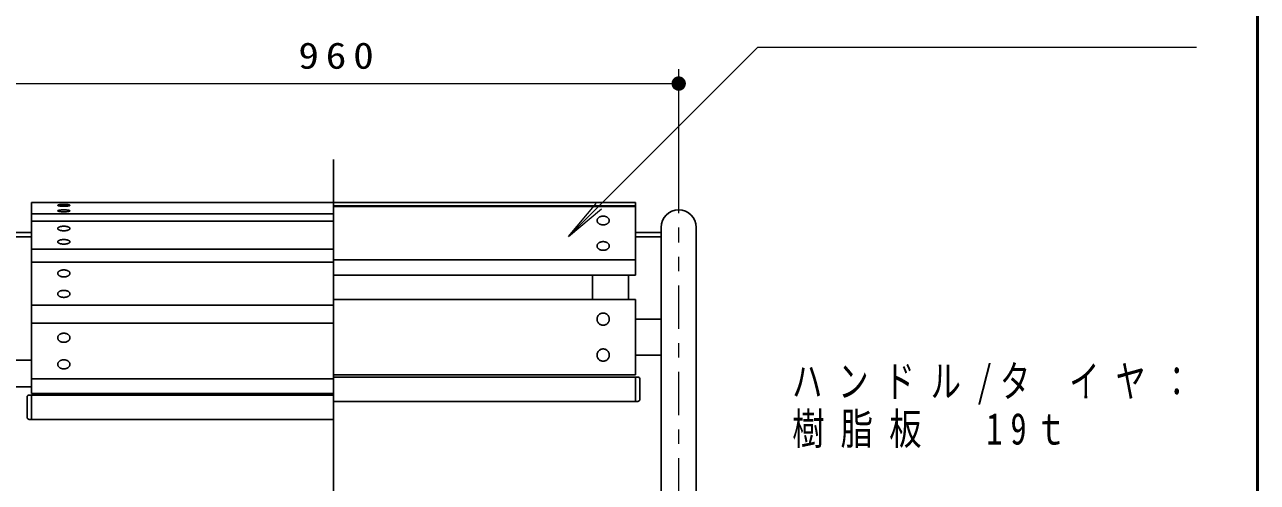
# Model space of a CAD drawing. Units: millimetres on the paper, scale 1:20. Extents: x -365 to 0, y -5 to 257.
# Drawn here: x -85.7 to 0, y 131 to 162.8 of the extents above; entities that cross this region are included whole.
import ezdxf

# ---------------------------------------------------------------- set-up
doc = ezdxf.new("R2010")
doc.units = ezdxf.units.MM
doc.linetypes.add('USER2', pattern=[6, 3, -1, 1, -1])
doc.layers.add('LY_1', color=7, linetype='Continuous', lineweight=25)
doc.styles.add('ＭＳ ゴシック', font='')
doc.styles.get('ＭＳ ゴシック').set_extended_font_data('MS Gothic')

# ---------------------------------------------------------------- blocks, each defined once
blk = doc.blocks.new('filled_dot')
at = {"color": 0, "linetype": 'Continuous', "lineweight": -2, "const_width": 1.25}
blk.add_lwpolyline([(-0.625, 0, 1), (0.625, 0, 1)], format="xyb", close=True, dxfattribs=at)

msp = doc.modelspace()

# ---------------------------------------------------------------- linework, layer by layer
at = {"layer": 'LY_1', "lineweight": 50}
msp.add_line((0, 0), (0, 257), dxfattribs=at)
at = {"layer": 'LY_1', "lineweight": 13}
for p, q in [((-34.734, 161.207), (-47.905, 148.035)), ((-34.734, 161.207), (-4.222, 161.207)), ((-40.234, 149.674), (-40.234, 159.674)), ((-88.234, 158.674), (-40.234, 158.674)), ((-47.905, 148.035), (-45.977, 150.333)), ((-47.905, 148.035), (-45.607, 149.964))]:
    msp.add_line(p, q, dxfattribs=at)
at = {"layer": 'LY_1'}
for p, q in [((-64.234, 69.63), (-64.234, 153.394)), ((-85.234, 150.399), (-43.234, 150.399)), ((-85.234, 137.131), (-85.234, 150.399)), ((-64.234, 150.174), (-43.234, 150.174)), ((-64.234, 150.127), (-43.234, 150.127)), ((-43.234, 145.354), (-43.234, 150.399)), ((-85.234, 149.614), (-64.234, 149.614)), ((-87.019, 148.324), (-85.234, 148.324)), ((-85.234, 149.109), (-64.234, 149.109)), ((-41.449, 148.324), (-43.234, 148.324)), ((-41.449, 73.674), (-41.449, 148.674)), ((-39.019, 73.674), (-39.019, 148.674)), ((-87.019, 148.024), (-85.234, 148.024)), ((-41.449, 148.024), (-43.234, 148.024)), ((-85.234, 147.162), (-64.234, 147.162)), ((-85.234, 146.26), (-64.234, 146.26)), ((-64.234, 146.414), (-43.234, 146.414)), ((-64.234, 145.354), (-43.234, 145.354)), ((-46.234, 143.674), (-46.234, 145.354)), ((-43.734, 143.674), (-43.734, 145.354)), ((-85.234, 143.273), (-64.234, 143.273)), ((-64.234, 143.674), (-43.234, 143.674)), ((-43.234, 138.424), (-43.234, 143.674)), ((-41.449, 142.299), (-43.234, 142.299)), ((-85.234, 142.018), (-64.234, 142.018)), ((-41.449, 139.799), (-43.234, 139.799)), ((-87.019, 139.443), (-85.234, 139.443)), ((-85.234, 138.144), (-64.234, 138.144)), ((-64.234, 138.424), (-43.234, 138.424)), ((-64.234, 138.274), (-43.084, 138.274)), ((-43.234, 136.574), (-43.234, 138.274)), ((-42.934, 136.724), (-42.934, 138.124)), ((-87.019, 137.585), (-85.234, 137.585)), ((-85.534, 135.474), (-85.534, 136.874)), ((-85.384, 137.024), (-64.234, 137.024)), ((-85.234, 137.131), (-64.234, 137.131)), ((-85.234, 135.324), (-85.234, 137.024)), ((-64.234, 136.574), (-43.084, 136.574)), ((-85.384, 135.324), (-64.234, 135.324))]:
    msp.add_line(p, q, dxfattribs=at)
at = {"layer": 'LY_1', "linetype": 'USER2', "lineweight": 13}
msp.add_line((-40.234, 69.63), (-40.234, 148.674), dxfattribs=at)
at = {"layer": 'LY_1'}
for points in [[(-82.559, 150.212), (-82.561, 150.218), (-82.566, 150.224), (-82.574, 150.229), (-82.585, 150.235), (-82.599, 150.24), (-82.616, 150.245), (-82.636, 150.25), (-82.659, 150.255), (-82.684, 150.259), (-82.711, 150.263), (-82.741, 150.266), (-82.772, 150.27), (-82.805, 150.272), (-82.839, 150.274), (-82.874, 150.276), (-82.91, 150.277), (-82.947, 150.278), (-82.984, 150.278), (-83.021, 150.278), (-83.058, 150.277), (-83.094, 150.276), (-83.13, 150.274), (-83.164, 150.272), (-83.197, 150.27), (-83.228, 150.266), (-83.257, 150.263), (-83.285, 150.259), (-83.31, 150.255), (-83.332, 150.25), (-83.352, 150.245), (-83.369, 150.24), (-83.384, 150.235), (-83.395, 150.229), (-83.403, 150.224), (-83.408, 150.218), (-83.409, 150.212), (-83.408, 150.206), (-83.403, 150.2), (-83.395, 150.195), (-83.384, 150.189), (-83.369, 150.184), (-83.352, 150.179), (-83.332, 150.174), (-83.31, 150.169), (-83.285, 150.165), (-83.257, 150.161), (-83.228, 150.158), (-83.197, 150.154), (-83.164, 150.152), (-83.13, 150.15), (-83.094, 150.148), (-83.058, 150.147), (-83.021, 150.146), (-82.984, 150.146), (-82.947, 150.146), (-82.91, 150.147), (-82.874, 150.148), (-82.839, 150.15), (-82.805, 150.152), (-82.772, 150.154), (-82.741, 150.158), (-82.711, 150.161), (-82.684, 150.165), (-82.659, 150.169), (-82.636, 150.174), (-82.616, 150.179), (-82.599, 150.184), (-82.585, 150.189), (-82.574, 150.195), (-82.566, 150.2), (-82.561, 150.206)], [(-82.559, 149.826), (-82.561, 149.832), (-82.566, 149.838), (-82.574, 149.843), (-82.585, 149.849), (-82.599, 149.854), (-82.616, 149.859), (-82.636, 149.864), (-82.659, 149.869), (-82.684, 149.873), (-82.711, 149.877), (-82.741, 149.881), (-82.772, 149.884), (-82.805, 149.886), (-82.839, 149.889), (-82.874, 149.89), (-82.91, 149.892), (-82.947, 149.892), (-82.984, 149.893), (-83.021, 149.892), (-83.058, 149.892), (-83.094, 149.89), (-83.13, 149.889), (-83.164, 149.886), (-83.197, 149.884), (-83.228, 149.881), (-83.257, 149.877), (-83.285, 149.873), (-83.31, 149.869), (-83.332, 149.864), (-83.352, 149.859), (-83.369, 149.854), (-83.384, 149.849), (-83.395, 149.843), (-83.403, 149.838), (-83.408, 149.832), (-83.409, 149.826), (-83.408, 149.82), (-83.403, 149.815), (-83.395, 149.809), (-83.384, 149.803), (-83.369, 149.798), (-83.352, 149.793), (-83.332, 149.788), (-83.31, 149.783), (-83.285, 149.779), (-83.257, 149.775), (-83.228, 149.772), (-83.197, 149.769), (-83.164, 149.766), (-83.13, 149.764), (-83.094, 149.762), (-83.058, 149.761), (-83.021, 149.76), (-82.984, 149.76), (-82.947, 149.76), (-82.91, 149.761), (-82.874, 149.762), (-82.839, 149.764), (-82.805, 149.766), (-82.772, 149.769), (-82.741, 149.772), (-82.711, 149.775), (-82.684, 149.779), (-82.659, 149.783), (-82.636, 149.788), (-82.616, 149.793), (-82.599, 149.798), (-82.585, 149.803), (-82.574, 149.809), (-82.566, 149.815), (-82.561, 149.82)], [(-45.909, 149.154), (-45.908, 149.128), (-45.903, 149.102), (-45.895, 149.077), (-45.884, 149.052), (-45.869, 149.027), (-45.852, 149.004), (-45.832, 148.982), (-45.81, 148.961), (-45.785, 148.942), (-45.757, 148.924), (-45.728, 148.908), (-45.697, 148.894), (-45.664, 148.882), (-45.63, 148.872), (-45.594, 148.864), (-45.558, 148.858), (-45.521, 148.855), (-45.484, 148.854), (-45.447, 148.855), (-45.41, 148.858), (-45.374, 148.864), (-45.339, 148.872), (-45.305, 148.882), (-45.272, 148.894), (-45.241, 148.908), (-45.211, 148.924), (-45.184, 148.942), (-45.159, 148.961), (-45.136, 148.982), (-45.116, 149.004), (-45.099, 149.027), (-45.085, 149.052), (-45.074, 149.077), (-45.066, 149.102), (-45.061, 149.128), (-45.059, 149.154), (-45.061, 149.181), (-45.066, 149.207), (-45.074, 149.232), (-45.085, 149.257), (-45.099, 149.281), (-45.116, 149.305), (-45.136, 149.327), (-45.159, 149.347), (-45.184, 149.367), (-45.211, 149.385), (-45.241, 149.4), (-45.272, 149.415), (-45.305, 149.427), (-45.339, 149.437), (-45.374, 149.445), (-45.41, 149.45), (-45.447, 149.454), (-45.484, 149.455), (-45.521, 149.454), (-45.558, 149.45), (-45.594, 149.445), (-45.63, 149.437), (-45.664, 149.427), (-45.697, 149.415), (-45.728, 149.4), (-45.757, 149.385), (-45.785, 149.367), (-45.81, 149.347), (-45.832, 149.327), (-45.852, 149.305), (-45.869, 149.281), (-45.884, 149.257), (-45.895, 149.232), (-45.903, 149.207), (-45.908, 149.181)], [(-82.559, 148.599), (-82.561, 148.613), (-82.566, 148.627), (-82.574, 148.641), (-82.585, 148.654), (-82.599, 148.667), (-82.616, 148.679), (-82.636, 148.691), (-82.659, 148.702), (-82.684, 148.712), (-82.711, 148.721), (-82.741, 148.73), (-82.772, 148.737), (-82.805, 148.744), (-82.839, 148.749), (-82.874, 148.753), (-82.91, 148.756), (-82.947, 148.758), (-82.984, 148.759), (-83.021, 148.758), (-83.058, 148.756), (-83.094, 148.753), (-83.13, 148.749), (-83.164, 148.744), (-83.197, 148.737), (-83.228, 148.73), (-83.257, 148.721), (-83.285, 148.712), (-83.31, 148.702), (-83.332, 148.691), (-83.352, 148.679), (-83.369, 148.667), (-83.384, 148.654), (-83.395, 148.641), (-83.403, 148.627), (-83.408, 148.613), (-83.409, 148.599), (-83.408, 148.586), (-83.403, 148.572), (-83.395, 148.558), (-83.384, 148.545), (-83.369, 148.532), (-83.352, 148.52), (-83.332, 148.508), (-83.31, 148.497), (-83.285, 148.487), (-83.257, 148.477), (-83.228, 148.469), (-83.197, 148.462), (-83.164, 148.455), (-83.13, 148.45), (-83.094, 148.446), (-83.058, 148.443), (-83.021, 148.441), (-82.984, 148.44), (-82.947, 148.441), (-82.91, 148.443), (-82.874, 148.446), (-82.839, 148.45), (-82.805, 148.455), (-82.772, 148.462), (-82.741, 148.469), (-82.711, 148.477), (-82.684, 148.487), (-82.659, 148.497), (-82.636, 148.508), (-82.616, 148.52), (-82.599, 148.532), (-82.585, 148.545), (-82.574, 148.558), (-82.566, 148.572), (-82.561, 148.586)], [(-82.559, 147.672), (-82.561, 147.686), (-82.566, 147.7), (-82.574, 147.713), (-82.585, 147.726), (-82.599, 147.739), (-82.616, 147.752), (-82.636, 147.763), (-82.659, 147.774), (-82.684, 147.785), (-82.711, 147.794), (-82.741, 147.802), (-82.772, 147.81), (-82.805, 147.816), (-82.839, 147.822), (-82.874, 147.826), (-82.91, 147.829), (-82.947, 147.831), (-82.984, 147.831), (-83.021, 147.831), (-83.058, 147.829), (-83.094, 147.826), (-83.13, 147.822), (-83.164, 147.816), (-83.197, 147.81), (-83.228, 147.802), (-83.257, 147.794), (-83.285, 147.785), (-83.31, 147.774), (-83.332, 147.763), (-83.352, 147.752), (-83.369, 147.739), (-83.384, 147.726), (-83.395, 147.713), (-83.403, 147.7), (-83.408, 147.686), (-83.409, 147.672), (-83.408, 147.658), (-83.403, 147.644), (-83.395, 147.631), (-83.384, 147.618), (-83.369, 147.605), (-83.352, 147.592), (-83.332, 147.581), (-83.31, 147.57), (-83.285, 147.559), (-83.257, 147.55), (-83.228, 147.542), (-83.197, 147.534), (-83.164, 147.528), (-83.13, 147.522), (-83.094, 147.518), (-83.058, 147.515), (-83.021, 147.513), (-82.984, 147.513), (-82.947, 147.513), (-82.91, 147.515), (-82.874, 147.518), (-82.839, 147.522), (-82.805, 147.528), (-82.772, 147.534), (-82.741, 147.542), (-82.711, 147.55), (-82.684, 147.559), (-82.659, 147.57), (-82.636, 147.581), (-82.616, 147.592), (-82.599, 147.605), (-82.585, 147.618), (-82.574, 147.631), (-82.566, 147.644), (-82.561, 147.658)], [(-45.909, 147.387), (-45.908, 147.36), (-45.903, 147.334), (-45.895, 147.309), (-45.884, 147.284), (-45.869, 147.26), (-45.852, 147.236), (-45.832, 147.214), (-45.81, 147.193), (-45.785, 147.174), (-45.757, 147.156), (-45.728, 147.14), (-45.697, 147.126), (-45.664, 147.114), (-45.63, 147.104), (-45.594, 147.096), (-45.558, 147.091), (-45.521, 147.087), (-45.484, 147.086), (-45.447, 147.087), (-45.41, 147.091), (-45.374, 147.096), (-45.339, 147.104), (-45.305, 147.114), (-45.272, 147.126), (-45.241, 147.14), (-45.211, 147.156), (-45.184, 147.174), (-45.159, 147.193), (-45.136, 147.214), (-45.116, 147.236), (-45.099, 147.26), (-45.085, 147.284), (-45.074, 147.309), (-45.066, 147.334), (-45.061, 147.36), (-45.059, 147.387), (-45.061, 147.413), (-45.066, 147.439), (-45.074, 147.464), (-45.085, 147.489), (-45.099, 147.514), (-45.116, 147.537), (-45.136, 147.559), (-45.159, 147.58), (-45.184, 147.599), (-45.211, 147.617), (-45.241, 147.633), (-45.272, 147.647), (-45.305, 147.659), (-45.339, 147.669), (-45.374, 147.677), (-45.41, 147.683), (-45.447, 147.686), (-45.484, 147.687), (-45.521, 147.686), (-45.558, 147.683), (-45.594, 147.677), (-45.63, 147.669), (-45.664, 147.659), (-45.697, 147.647), (-45.728, 147.633), (-45.757, 147.617), (-45.785, 147.599), (-45.81, 147.58), (-45.832, 147.559), (-45.852, 147.537), (-45.869, 147.514), (-45.884, 147.489), (-45.895, 147.464), (-45.903, 147.439), (-45.908, 147.413)], [(-82.559, 145.477), (-82.561, 145.499), (-82.566, 145.52), (-82.574, 145.541), (-82.585, 145.561), (-82.599, 145.58), (-82.616, 145.599), (-82.636, 145.617), (-82.659, 145.634), (-82.684, 145.65), (-82.711, 145.664), (-82.741, 145.677), (-82.772, 145.689), (-82.805, 145.698), (-82.839, 145.706), (-82.874, 145.713), (-82.91, 145.717), (-82.947, 145.72), (-82.984, 145.721), (-83.021, 145.72), (-83.058, 145.717), (-83.094, 145.713), (-83.13, 145.706), (-83.164, 145.698), (-83.197, 145.689), (-83.228, 145.677), (-83.257, 145.664), (-83.285, 145.65), (-83.31, 145.634), (-83.332, 145.617), (-83.352, 145.599), (-83.369, 145.58), (-83.384, 145.561), (-83.395, 145.541), (-83.403, 145.52), (-83.408, 145.499), (-83.409, 145.477), (-83.408, 145.456), (-83.403, 145.435), (-83.395, 145.414), (-83.384, 145.394), (-83.369, 145.374), (-83.352, 145.356), (-83.332, 145.338), (-83.31, 145.321), (-83.285, 145.305), (-83.257, 145.291), (-83.228, 145.278), (-83.197, 145.266), (-83.164, 145.256), (-83.13, 145.248), (-83.094, 145.242), (-83.058, 145.237), (-83.021, 145.235), (-82.984, 145.234), (-82.947, 145.235), (-82.91, 145.237), (-82.874, 145.242), (-82.839, 145.248), (-82.805, 145.256), (-82.772, 145.266), (-82.741, 145.278), (-82.711, 145.291), (-82.684, 145.305), (-82.659, 145.321), (-82.636, 145.338), (-82.616, 145.356), (-82.599, 145.374), (-82.585, 145.394), (-82.574, 145.414), (-82.566, 145.435), (-82.561, 145.456)], [(-82.559, 144.055), (-82.561, 144.077), (-82.566, 144.098), (-82.574, 144.118), (-82.585, 144.139), (-82.599, 144.158), (-82.616, 144.177), (-82.636, 144.195), (-82.659, 144.212), (-82.684, 144.228), (-82.711, 144.242), (-82.741, 144.255), (-82.772, 144.266), (-82.805, 144.276), (-82.839, 144.284), (-82.874, 144.291), (-82.91, 144.295), (-82.947, 144.298), (-82.984, 144.299), (-83.021, 144.298), (-83.058, 144.295), (-83.094, 144.291), (-83.13, 144.284), (-83.164, 144.276), (-83.197, 144.266), (-83.228, 144.255), (-83.257, 144.242), (-83.285, 144.228), (-83.31, 144.212), (-83.332, 144.195), (-83.352, 144.177), (-83.369, 144.158), (-83.384, 144.139), (-83.395, 144.118), (-83.403, 144.098), (-83.408, 144.077), (-83.409, 144.055), (-83.408, 144.034), (-83.403, 144.013), (-83.395, 143.992), (-83.384, 143.972), (-83.369, 143.952), (-83.352, 143.933), (-83.332, 143.915), (-83.31, 143.899), (-83.285, 143.883), (-83.257, 143.869), (-83.228, 143.856), (-83.197, 143.844), (-83.164, 143.834), (-83.13, 143.826), (-83.094, 143.82), (-83.058, 143.815), (-83.021, 143.812), (-82.984, 143.812), (-82.947, 143.812), (-82.91, 143.815), (-82.874, 143.82), (-82.839, 143.826), (-82.805, 143.834), (-82.772, 143.844), (-82.741, 143.856), (-82.711, 143.869), (-82.684, 143.883), (-82.659, 143.899), (-82.636, 143.915), (-82.616, 143.933), (-82.599, 143.952), (-82.585, 143.972), (-82.574, 143.992), (-82.566, 144.013), (-82.561, 144.034)], [(-45.909, 142.299), (-45.908, 142.262), (-45.903, 142.225), (-45.895, 142.189), (-45.884, 142.154), (-45.869, 142.12), (-45.852, 142.087), (-45.832, 142.055), (-45.81, 142.026), (-45.785, 141.999), (-45.757, 141.974), (-45.728, 141.951), (-45.697, 141.931), (-45.664, 141.914), (-45.63, 141.9), (-45.594, 141.889), (-45.558, 141.881), (-45.521, 141.876), (-45.484, 141.874), (-45.447, 141.876), (-45.41, 141.881), (-45.374, 141.889), (-45.339, 141.9), (-45.305, 141.914), (-45.272, 141.931), (-45.241, 141.951), (-45.211, 141.974), (-45.184, 141.999), (-45.159, 142.026), (-45.136, 142.055), (-45.116, 142.087), (-45.099, 142.12), (-45.085, 142.154), (-45.074, 142.189), (-45.066, 142.225), (-45.061, 142.262), (-45.059, 142.299), (-45.061, 142.336), (-45.066, 142.373), (-45.074, 142.409), (-45.085, 142.445), (-45.099, 142.479), (-45.116, 142.512), (-45.136, 142.543), (-45.159, 142.572), (-45.184, 142.6), (-45.211, 142.625), (-45.241, 142.647), (-45.272, 142.667), (-45.305, 142.684), (-45.339, 142.699), (-45.374, 142.71), (-45.41, 142.718), (-45.447, 142.723), (-45.484, 142.724), (-45.521, 142.723), (-45.558, 142.718), (-45.594, 142.71), (-45.63, 142.699), (-45.664, 142.684), (-45.697, 142.667), (-45.728, 142.647), (-45.757, 142.625), (-45.785, 142.6), (-45.81, 142.572), (-45.832, 142.543), (-45.852, 142.512), (-45.869, 142.479), (-45.884, 142.445), (-45.895, 142.409), (-45.903, 142.373), (-45.908, 142.336)], [(-82.559, 141.003), (-82.561, 141.031), (-82.566, 141.058), (-82.574, 141.085), (-82.585, 141.112), (-82.599, 141.137), (-82.616, 141.161), (-82.636, 141.185), (-82.659, 141.207), (-82.684, 141.227), (-82.711, 141.245), (-82.741, 141.262), (-82.772, 141.277), (-82.805, 141.29), (-82.839, 141.3), (-82.874, 141.309), (-82.91, 141.315), (-82.947, 141.318), (-82.984, 141.319), (-83.021, 141.318), (-83.058, 141.315), (-83.094, 141.309), (-83.13, 141.3), (-83.164, 141.29), (-83.197, 141.277), (-83.228, 141.262), (-83.257, 141.245), (-83.285, 141.227), (-83.31, 141.207), (-83.332, 141.185), (-83.352, 141.161), (-83.369, 141.137), (-83.384, 141.112), (-83.395, 141.085), (-83.403, 141.058), (-83.408, 141.031), (-83.409, 141.003), (-83.408, 140.976), (-83.403, 140.949), (-83.395, 140.922), (-83.384, 140.895), (-83.369, 140.87), (-83.352, 140.846), (-83.332, 140.822), (-83.31, 140.8), (-83.285, 140.78), (-83.257, 140.762), (-83.228, 140.745), (-83.197, 140.73), (-83.164, 140.717), (-83.13, 140.707), (-83.094, 140.698), (-83.058, 140.692), (-83.021, 140.689), (-82.984, 140.688), (-82.947, 140.689), (-82.91, 140.692), (-82.874, 140.698), (-82.839, 140.707), (-82.805, 140.717), (-82.772, 140.73), (-82.741, 140.745), (-82.711, 140.762), (-82.684, 140.78), (-82.659, 140.8), (-82.636, 140.822), (-82.616, 140.846), (-82.599, 140.87), (-82.585, 140.895), (-82.574, 140.922), (-82.566, 140.949), (-82.561, 140.976)], [(-45.785, 140.1), (-45.81, 140.072), (-45.832, 140.043), (-45.852, 140.012), (-45.869, 139.979), (-45.884, 139.945), (-45.895, 139.909), (-45.903, 139.873), (-45.908, 139.836), (-45.909, 139.799), (-45.908, 139.762), (-45.903, 139.725), (-45.895, 139.689), (-45.884, 139.654), (-45.869, 139.62), (-45.852, 139.587), (-45.832, 139.555), (-45.81, 139.526), (-45.785, 139.499), (-45.757, 139.474), (-45.728, 139.451), (-45.697, 139.431), (-45.664, 139.414), (-45.63, 139.4), (-45.594, 139.389), (-45.558, 139.381), (-45.521, 139.376), (-45.484, 139.374), (-45.447, 139.376), (-45.41, 139.381), (-45.374, 139.389), (-45.339, 139.4), (-45.305, 139.414), (-45.272, 139.431), (-45.241, 139.451), (-45.211, 139.474), (-45.184, 139.499), (-45.159, 139.526), (-45.136, 139.555), (-45.116, 139.587), (-45.099, 139.62), (-45.085, 139.654), (-45.074, 139.689), (-45.066, 139.725), (-45.061, 139.762), (-45.059, 139.799), (-45.061, 139.836), (-45.066, 139.873), (-45.074, 139.909), (-45.085, 139.945), (-45.099, 139.979), (-45.116, 140.012), (-45.136, 140.043), (-45.159, 140.072), (-45.184, 140.1), (-45.211, 140.125), (-45.241, 140.147), (-45.272, 140.167), (-45.305, 140.184), (-45.339, 140.199), (-45.374, 140.21), (-45.41, 140.218), (-45.447, 140.223), (-45.484, 140.224), (-45.521, 140.223), (-45.558, 140.218), (-45.594, 140.21), (-45.63, 140.199), (-45.664, 140.184), (-45.697, 140.167), (-45.728, 140.147), (-45.757, 140.125)], [(-82.559, 139.158), (-82.561, 139.186), (-82.566, 139.213), (-82.574, 139.24), (-82.585, 139.266), (-82.599, 139.292), (-82.616, 139.316), (-82.636, 139.34), (-82.659, 139.361), (-82.684, 139.382), (-82.711, 139.4), (-82.741, 139.417), (-82.772, 139.432), (-82.805, 139.445), (-82.839, 139.455), (-82.874, 139.463), (-82.91, 139.469), (-82.947, 139.473), (-82.984, 139.474), (-83.021, 139.473), (-83.058, 139.469), (-83.094, 139.463), (-83.13, 139.455), (-83.164, 139.445), (-83.197, 139.432), (-83.228, 139.417), (-83.257, 139.4), (-83.285, 139.382), (-83.31, 139.361), (-83.332, 139.34), (-83.352, 139.316), (-83.369, 139.292), (-83.384, 139.266), (-83.395, 139.24), (-83.403, 139.213), (-83.408, 139.186), (-83.409, 139.158), (-83.408, 139.131), (-83.403, 139.104), (-83.395, 139.077), (-83.384, 139.05), (-83.369, 139.025), (-83.352, 139), (-83.332, 138.977), (-83.31, 138.955), (-83.285, 138.935), (-83.257, 138.916), (-83.228, 138.9), (-83.197, 138.885), (-83.164, 138.872), (-83.13, 138.862), (-83.094, 138.853), (-83.058, 138.847), (-83.021, 138.844), (-82.984, 138.843), (-82.947, 138.844), (-82.91, 138.847), (-82.874, 138.853), (-82.839, 138.862), (-82.805, 138.872), (-82.772, 138.885), (-82.741, 138.9), (-82.711, 138.916), (-82.684, 138.935), (-82.659, 138.955), (-82.636, 138.977), (-82.616, 139), (-82.599, 139.025), (-82.585, 139.05), (-82.574, 139.077), (-82.566, 139.104), (-82.561, 139.131)]]:
    msp.add_lwpolyline(points, close=True, dxfattribs=at)
for centre, radius, start, end in [((-40.234, 148.674), 1.215, 0, 180), ((-43.084, 138.124), 0.15, 0, 90), ((-85.384, 136.874), 0.15, 90, 180), ((-43.084, 136.724), 0.15, 270, 0), ((-85.384, 135.474), 0.15, 180, 270)]:
    msp.add_arc(centre, radius, start, end, dxfattribs=at)

# ---------------------------------------------------------------- block references
at = {"layer": 'LY_1', "lineweight": 13, "xscale": 0.4, "yscale": 0.4, "rotation": 180}
msp.add_blockref('filled_dot', (-40.234, 158.674), dxfattribs=at)

# ---------------------------------------------------------------- texts
at = {"layer": 'LY_1', "style": 'ＭＳ ゴシック'}
for s, insert, char_height, attachment_point in [('\\T1.33;\\W1.15;960', (-63.819, 159.674), 1.833, 8), ('\\T1.53;\\W0.7;ハンドル/タ\\~イヤ：', (-32.346, 139.081), 2.199, 1), ('\\T1.5;\\W0.75;樹脂板\u300019ｔ', (-32.346, 135.781), 2.199, 1)]:
    msp.add_mtext(s, dxfattribs=dict(at, insert=insert, char_height=char_height, attachment_point=attachment_point))

doc.saveas('drawing.dxf')
